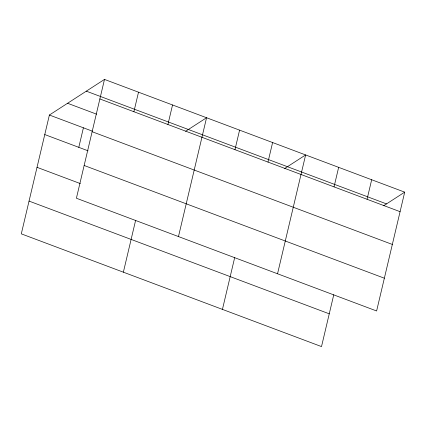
<?xml version="1.0" encoding="UTF-8"?>
<svg xmlns="http://www.w3.org/2000/svg" width="426" height="426" viewBox="0 0 426 426"><rect width="100%" height="100%" fill="white"/><g stroke="black" fill="none" stroke-linecap="round" stroke-linejoin="round"><path stroke-width="0.64" d="M104.492 79.412L76.403 198.239L376.611 310.975L404.7 192.147L104.492 79.412L49.389 115.025L21.3 233.853L321.508 346.588L333.771 294.712M78.794 147.337L83.411 127.805M133.897 111.724L138.514 92.192M123.37 272.182L135.633 220.306M167.919 124.498L172.541 104.966M178.473 236.568L206.562 117.741L185.624 131.277M234.966 149.675L239.582 130.143M222.441 309.382L234.705 257.506M267.991 162.077L272.608 142.545M277.539 273.769L305.628 154.942L284.69 168.478M334.037 186.876L338.654 167.343M367.058 199.277L371.674 179.745M383.762 205.678L404.7 192.147M86.308 91.164L386.515 203.9M99.876 98.949L400.083 211.679M67.574 103.273L96.649 114.195M49.389 115.025L92.692 131.288M92.128 131.714L392.335 244.444M44.773 134.563L88.076 150.82M84.146 165.474L384.358 278.205M37.025 167.327L80.328 183.59M29.048 201.088L329.255 313.818"/></g></svg>
